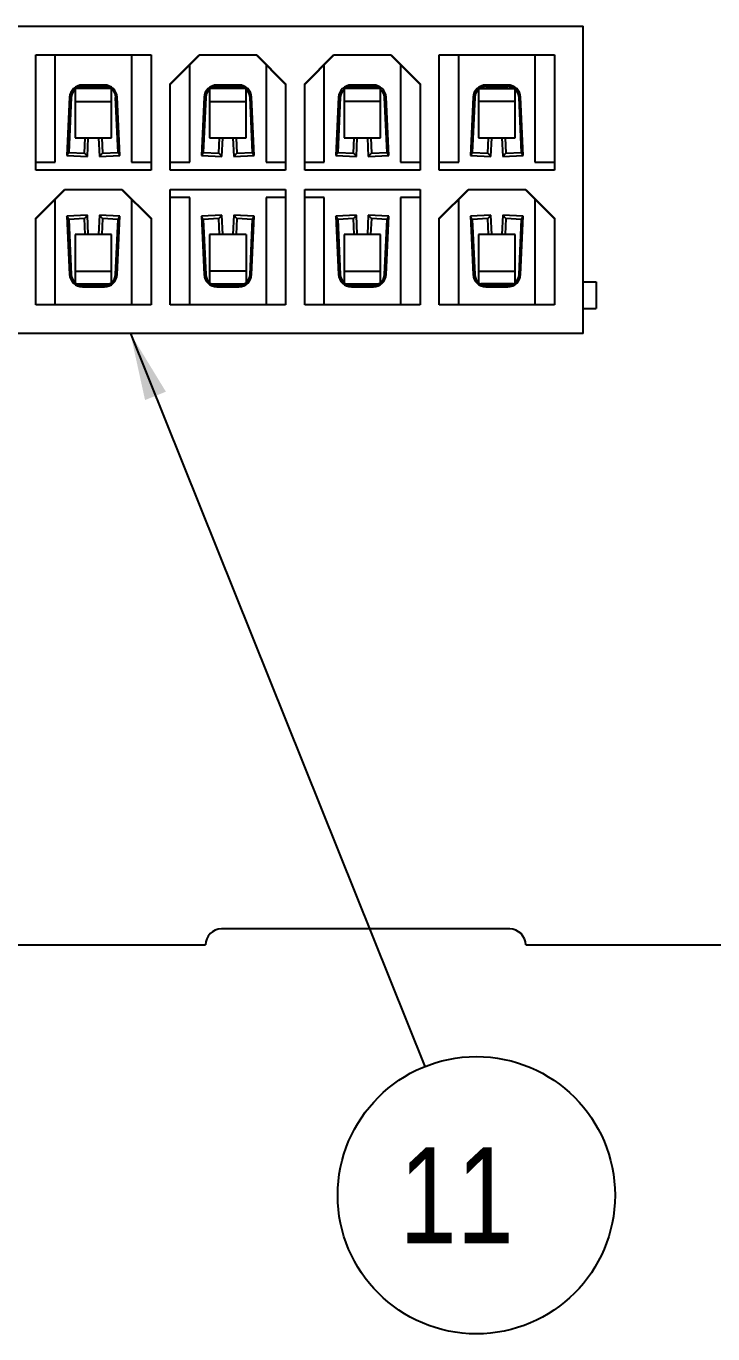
# Model space of a CAD drawing. Header units: millimetres. Extents: x 0 to 841, y 0 to 594.
# Drawn here: x 288.29 to 309.73, y 339.78 to 380.62 of the extents above; entities that cross this region are included whole.
import ezdxf

# ---------------------------------------------------------------- set-up
doc = ezdxf.new("R2010")
doc.units = ezdxf.units.MM
doc.header["$LTSCALE"] = 46.255
doc.layers.get('0').update_dxf_attribs({"linetype": 'CONTINUOUS'})
doc.layers.add('ASSEM_MEM', color=7, linetype='CONTINUOUS')
doc.layers.add('DETAIL', color=7, linetype='CONTINUOUS')
doc.styles.get("Standard").update_dxf_attribs({"font": 'txt', "width": 0.8})
doc.dimstyles.get("Standard").update_dxf_attribs({"dimtxt": 3, "dimasz": 2.1, "dimexe": 2, "dimexo": 1, "dimtad": 1, "dimzin": 0, "dimdsep": 46, "dimtxsty": 'STANDARD', "dimblk": '_FILLED', "dimblk1": '_FILLED', "dimblk2": '_FILLED', "dimcen": 0.09, "dimazin": 0, "dimtol": 1, "dimtp": 0.01, "dimtm": 0.01, "dimtfac": 1, "dimtofl": 0, "dimtmove": 0, "dimatfit": 3, "dimldrblk": '_FILLED', "dimfxl": 1, "dimtolj": 1, "dimtzin": 0, "dimarcsym": 0})

# ---------------------------------------------------------------- blocks, each defined once
blk = doc.blocks.new('_FILLED')
at = {"color": 0, "linetype": 'BYBLOCK'}
blk.add_solid([(0, 0), (-1, 0.167), (-1, -0.167)], dxfattribs=at)
blk = doc.blocks.new('BALLOON_BL14', base_point=(302.35, 344.108))
at = {"layer": 'DETAIL', "color": 7, "linetype": 'CONTINUOUS'}
blk.add_circle((302.35, 344.108), 4.33, dxfattribs=at)
at = {"layer": 'DETAIL', "color": 7, "linetype": 'CONTINUOUS', "insert": (299.95, 345.608), "char_height": 3, "width": 4.8, "attachment_point": 1, "line_spacing_factor": 0.9}
blk.add_mtext('11', dxfattribs=at)

msp = doc.modelspace()

# ---------------------------------------------------------------- linework, layer by layer
at = {"layer": 'ASSEM_MEM', "color": 7, "linetype": 'CONTINUOUS'}
for p, q in [((254.09, 380.625), (305.69, 380.625)), ((305.69, 371.025), (305.69, 380.625)), ((288.59, 379.725), (292.19, 379.725)), ((288.59, 376.125), (288.59, 379.725)), ((289.2, 376.375), (289.2, 379.725)), ((291.58, 379.725), (291.58, 376.375)), ((292.19, 379.725), (292.19, 376.125)), ((292.79, 378.825), (293.69, 379.725)), ((292.79, 378.805), (293.71, 379.725)), ((293.69, 379.725), (295.49, 379.725)), ((296.39, 378.805), (295.47, 379.725)), ((295.49, 379.725), (296.39, 378.825)), ((296.99, 378.825), (297.89, 379.725)), ((296.99, 378.805), (297.91, 379.725)), ((297.89, 379.725), (299.69, 379.725)), ((300.59, 378.805), (299.67, 379.725)), ((299.69, 379.725), (300.59, 378.825)), ((301.19, 379.725), (304.79, 379.725)), ((301.19, 376.125), (301.19, 379.725)), ((301.8, 376.375), (301.8, 379.725)), ((304.18, 379.725), (304.18, 376.375)), ((304.79, 379.725), (304.79, 376.125)), ((293.4, 376.375), (293.4, 379.415)), ((295.78, 379.415), (295.78, 376.375)), ((297.6, 376.375), (297.6, 379.415)), ((299.98, 379.415), (299.98, 376.375)), ((289.82, 378.663), (289.82, 377.135)), ((290.928, 378.675), (289.851, 378.675)), ((290.732, 378.785), (290.047, 378.785)), ((290.047, 378.735), (290.047, 378.785)), ((290.047, 378.735), (290.732, 378.735)), ((290.732, 378.785), (290.732, 378.735)), ((290.96, 377.135), (290.96, 378.663)), ((292.79, 376.125), (292.79, 378.825)), ((294.02, 378.663), (294.02, 377.135)), ((295.128, 378.675), (294.051, 378.675)), ((294.932, 378.785), (294.247, 378.785)), ((294.247, 378.735), (294.247, 378.785)), ((294.247, 378.735), (294.932, 378.735)), ((294.932, 378.785), (294.932, 378.735)), ((295.16, 377.135), (295.16, 378.663)), ((296.39, 378.825), (296.39, 376.125)), ((296.99, 376.125), (296.99, 378.825)), ((298.22, 378.663), (298.22, 377.135)), ((299.328, 378.675), (298.251, 378.675)), ((299.132, 378.785), (298.447, 378.785)), ((298.447, 378.735), (298.447, 378.785)), ((299.132, 378.735), (298.447, 378.735)), ((299.132, 378.785), (299.132, 378.735)), ((299.36, 377.135), (299.36, 378.663)), ((300.59, 378.825), (300.59, 376.125)), ((302.42, 378.663), (302.42, 377.135)), ((302.451, 378.675), (303.528, 378.675)), ((303.332, 378.785), (302.647, 378.785)), ((302.647, 378.735), (302.647, 378.785)), ((302.647, 378.735), (303.332, 378.735)), ((303.332, 378.785), (303.332, 378.735)), ((303.56, 377.135), (303.56, 378.663)), ((289.647, 378.403), (289.565, 376.583)), ((289.697, 378.401), (289.619, 376.68)), ((289.647, 378.403), (289.697, 378.401)), ((289.82, 378.275), (290.96, 378.275)), ((291.082, 378.401), (291.132, 378.403)), ((291.16, 376.68), (291.082, 378.401)), ((291.214, 376.583), (291.132, 378.403)), ((293.847, 378.403), (293.765, 376.583)), ((293.897, 378.401), (293.819, 376.68)), ((293.847, 378.403), (293.897, 378.401)), ((294.02, 378.275), (295.16, 378.275)), ((295.282, 378.401), (295.332, 378.403)), ((295.36, 376.68), (295.282, 378.401)), ((295.414, 376.583), (295.332, 378.403)), ((298.047, 378.403), (297.965, 376.583)), ((298.097, 378.401), (298.019, 376.68)), ((298.047, 378.403), (298.097, 378.401)), ((299.36, 378.275), (298.22, 378.275)), ((299.482, 378.401), (299.532, 378.403)), ((299.56, 376.68), (299.482, 378.401)), ((299.614, 376.583), (299.532, 378.403)), ((302.247, 378.403), (302.165, 376.583)), ((302.297, 378.401), (302.219, 376.68)), ((302.247, 378.403), (302.297, 378.401)), ((303.56, 378.275), (302.42, 378.275)), ((303.682, 378.401), (303.732, 378.403)), ((303.76, 376.68), (303.682, 378.401)), ((303.814, 376.583), (303.732, 378.403)), ((289.82, 377.135), (290.96, 377.135)), ((290.109, 376.658), (290.13, 377.135)), ((290.204, 376.554), (290.231, 377.135)), ((290.549, 377.135), (290.575, 376.554)), ((290.649, 377.135), (290.67, 376.658)), ((294.02, 377.135), (295.16, 377.135)), ((294.309, 376.658), (294.33, 377.135)), ((294.404, 376.554), (294.431, 377.135)), ((294.749, 377.135), (294.775, 376.554)), ((294.849, 377.135), (294.87, 376.658)), ((298.22, 377.135), (299.36, 377.135)), ((298.509, 376.658), (298.53, 377.135)), ((298.604, 376.554), (298.631, 377.135)), ((298.949, 377.135), (298.975, 376.554)), ((299.049, 377.135), (299.07, 376.658)), ((302.42, 377.135), (303.56, 377.135)), ((302.709, 376.658), (302.73, 377.135)), ((302.804, 376.554), (302.831, 377.135)), ((303.149, 377.135), (303.175, 376.554)), ((303.249, 377.135), (303.27, 376.658)), ((289.619, 376.68), (289.565, 376.583)), ((289.619, 376.68), (290.109, 376.658)), ((290.109, 376.658), (290.204, 376.554)), ((290.67, 376.658), (290.575, 376.554)), ((290.67, 376.658), (291.16, 376.68)), ((291.16, 376.68), (291.214, 376.583)), ((293.819, 376.68), (293.765, 376.583)), ((293.819, 376.68), (294.309, 376.658)), ((294.309, 376.658), (294.404, 376.554)), ((294.87, 376.658), (294.775, 376.554)), ((294.87, 376.658), (295.36, 376.68)), ((295.414, 376.583), (295.36, 376.68)), ((298.019, 376.68), (297.965, 376.583)), ((298.019, 376.68), (298.509, 376.658)), ((298.509, 376.658), (298.604, 376.554)), ((299.07, 376.658), (298.975, 376.554)), ((299.07, 376.658), (299.56, 376.68)), ((299.614, 376.583), (299.56, 376.68)), ((302.219, 376.68), (302.165, 376.583)), ((302.219, 376.68), (302.709, 376.658)), ((302.709, 376.658), (302.804, 376.554)), ((303.27, 376.658), (303.175, 376.554)), ((303.27, 376.658), (303.76, 376.68)), ((303.814, 376.583), (303.76, 376.68)), ((288.59, 376.375), (289.2, 376.375)), ((289.565, 376.583), (290.204, 376.554)), ((290.575, 376.554), (291.214, 376.583)), ((291.58, 376.375), (292.19, 376.375)), ((292.79, 376.375), (293.4, 376.375)), ((293.765, 376.583), (294.404, 376.554)), ((294.775, 376.554), (295.414, 376.583)), ((295.78, 376.375), (296.39, 376.375)), ((296.99, 376.375), (297.6, 376.375)), ((297.965, 376.583), (298.604, 376.554)), ((298.975, 376.554), (299.614, 376.583)), ((299.98, 376.375), (300.59, 376.375)), ((301.19, 376.375), (301.8, 376.375)), ((302.165, 376.583), (302.804, 376.554)), ((303.175, 376.554), (303.814, 376.583)), ((304.18, 376.375), (304.79, 376.375)), ((292.19, 376.125), (288.59, 376.125)), ((296.39, 376.125), (292.79, 376.125)), ((300.59, 376.125), (296.99, 376.125)), ((304.79, 376.125), (301.19, 376.125)), ((288.59, 374.625), (289.49, 375.525)), ((288.59, 374.605), (289.51, 375.525)), ((289.49, 375.525), (291.29, 375.525)), ((292.19, 374.605), (291.27, 375.525)), ((291.29, 375.525), (292.19, 374.625)), ((292.79, 375.525), (296.39, 375.525)), ((292.79, 371.925), (292.79, 375.525)), ((296.39, 375.525), (296.39, 371.925)), ((296.99, 375.525), (300.59, 375.525)), ((296.99, 371.925), (296.99, 375.525)), ((300.59, 375.525), (300.59, 371.925)), ((301.19, 374.625), (302.09, 375.525)), ((301.19, 374.605), (302.11, 375.525)), ((302.09, 375.525), (303.89, 375.525)), ((304.79, 374.605), (303.87, 375.525)), ((303.89, 375.525), (304.79, 374.625)), ((289.2, 371.925), (289.2, 375.215)), ((291.58, 375.215), (291.58, 371.925)), ((293.4, 375.275), (292.79, 375.275)), ((293.4, 371.925), (293.4, 375.275)), ((296.39, 375.275), (295.78, 375.275)), ((295.78, 375.275), (295.78, 371.925)), ((297.6, 375.275), (296.99, 375.275)), ((297.6, 371.925), (297.6, 375.275)), ((300.59, 375.275), (299.98, 375.275)), ((299.98, 375.275), (299.98, 371.925)), ((301.8, 371.925), (301.8, 375.215)), ((304.18, 375.215), (304.18, 371.925)), ((288.59, 371.925), (288.59, 374.625)), ((290.204, 374.716), (289.565, 374.687)), ((289.619, 374.589), (289.565, 374.687)), ((289.565, 374.687), (289.647, 372.867)), ((290.109, 374.612), (289.619, 374.589)), ((289.619, 374.589), (289.697, 372.869)), ((290.109, 374.612), (290.204, 374.716)), ((290.131, 374.115), (290.109, 374.612)), ((290.231, 374.115), (290.204, 374.716)), ((290.575, 374.716), (290.548, 374.115)), ((291.214, 374.687), (290.575, 374.716)), ((290.575, 374.716), (290.67, 374.612)), ((290.67, 374.612), (290.648, 374.115)), ((291.16, 374.589), (290.67, 374.612)), ((291.082, 372.869), (291.16, 374.589)), ((291.132, 372.867), (291.214, 374.687)), ((291.16, 374.589), (291.214, 374.687)), ((292.19, 374.625), (292.19, 371.925)), ((294.404, 374.716), (293.765, 374.687)), ((293.819, 374.589), (293.765, 374.687)), ((293.765, 374.687), (293.847, 372.867)), ((294.309, 374.612), (293.819, 374.589)), ((293.819, 374.589), (293.897, 372.869)), ((294.309, 374.612), (294.404, 374.716)), ((294.331, 374.115), (294.309, 374.612)), ((294.431, 374.115), (294.404, 374.716)), ((294.775, 374.716), (294.748, 374.115)), ((295.414, 374.687), (294.775, 374.716)), ((294.775, 374.716), (294.87, 374.612)), ((294.87, 374.612), (294.848, 374.115)), ((295.36, 374.589), (294.87, 374.612)), ((295.282, 372.869), (295.36, 374.589)), ((295.332, 372.867), (295.414, 374.687)), ((295.36, 374.589), (295.414, 374.687)), ((298.604, 374.716), (297.965, 374.687)), ((298.019, 374.589), (297.965, 374.687)), ((297.965, 374.687), (298.047, 372.867)), ((298.509, 374.612), (298.019, 374.589)), ((298.019, 374.589), (298.097, 372.869)), ((298.509, 374.612), (298.604, 374.716)), ((298.531, 374.115), (298.509, 374.612)), ((298.631, 374.115), (298.604, 374.716)), ((298.975, 374.716), (298.948, 374.115)), ((299.614, 374.687), (298.975, 374.716)), ((298.975, 374.716), (299.07, 374.612)), ((299.07, 374.612), (299.048, 374.115)), ((299.56, 374.589), (299.07, 374.612)), ((299.482, 372.869), (299.56, 374.589)), ((299.532, 372.867), (299.614, 374.687)), ((299.56, 374.589), (299.614, 374.687)), ((301.19, 371.925), (301.19, 374.625)), ((302.804, 374.716), (302.165, 374.687)), ((302.219, 374.589), (302.165, 374.687)), ((302.165, 374.687), (302.247, 372.867)), ((302.709, 374.612), (302.219, 374.589)), ((302.219, 374.589), (302.297, 372.869)), ((302.709, 374.612), (302.804, 374.716)), ((302.731, 374.115), (302.709, 374.612)), ((302.831, 374.115), (302.804, 374.716)), ((303.175, 374.716), (303.148, 374.115)), ((303.814, 374.687), (303.175, 374.716)), ((303.175, 374.716), (303.27, 374.612)), ((303.27, 374.612), (303.248, 374.115)), ((303.76, 374.589), (303.27, 374.612)), ((303.682, 372.869), (303.76, 374.589)), ((303.732, 372.867), (303.814, 374.687)), ((303.76, 374.589), (303.814, 374.687)), ((304.79, 374.625), (304.79, 371.925)), ((290.96, 374.115), (289.82, 374.115)), ((289.82, 374.115), (289.82, 372.597)), ((290.96, 372.597), (290.96, 374.115)), ((295.16, 374.115), (294.02, 374.115)), ((294.02, 374.115), (294.02, 372.597)), ((295.16, 374.115), (295.16, 372.597)), ((299.36, 374.115), (298.22, 374.115)), ((298.22, 374.115), (298.22, 372.597)), ((299.36, 372.597), (299.36, 374.115)), ((303.56, 374.115), (302.42, 374.115)), ((302.42, 374.115), (302.42, 372.597)), ((303.56, 372.597), (303.56, 374.115)), ((289.82, 372.975), (290.96, 372.975)), ((295.16, 372.975), (294.02, 372.975)), ((298.22, 372.975), (299.36, 372.975)), ((302.42, 372.975), (303.56, 372.975)), ((289.697, 372.869), (289.647, 372.867)), ((289.884, 372.575), (290.895, 372.575)), ((290.732, 372.535), (290.047, 372.535)), ((290.047, 372.485), (290.047, 372.535)), ((290.732, 372.535), (290.732, 372.485)), ((291.132, 372.867), (291.082, 372.869)), ((293.897, 372.869), (293.847, 372.867)), ((294.084, 372.575), (295.095, 372.575)), ((294.932, 372.535), (294.247, 372.535)), ((294.247, 372.485), (294.247, 372.535)), ((294.932, 372.535), (294.932, 372.485)), ((295.332, 372.867), (295.282, 372.869)), ((298.097, 372.869), (298.047, 372.867)), ((298.284, 372.575), (299.295, 372.575)), ((299.132, 372.535), (298.447, 372.535)), ((298.447, 372.485), (298.447, 372.535)), ((299.132, 372.535), (299.132, 372.485)), ((299.532, 372.867), (299.482, 372.869)), ((302.297, 372.869), (302.247, 372.867)), ((303.495, 372.575), (302.484, 372.575)), ((302.647, 372.535), (303.332, 372.535)), ((302.647, 372.485), (302.647, 372.535)), ((303.332, 372.535), (303.332, 372.485)), ((303.732, 372.867), (303.682, 372.869)), ((305.69, 372.635), (306.09, 372.635)), ((306.09, 372.635), (306.09, 371.805)), ((290.047, 372.485), (290.732, 372.485)), ((294.247, 372.485), (294.932, 372.485)), ((298.447, 372.485), (299.132, 372.485)), ((302.647, 372.485), (303.332, 372.485)), ((292.19, 371.925), (288.59, 371.925)), ((296.39, 371.925), (292.79, 371.925)), ((300.59, 371.925), (296.99, 371.925)), ((304.79, 371.925), (301.19, 371.925)), ((305.69, 371.805), (306.09, 371.805)), ((305.69, 371.025), (254.09, 371.025))]:
    msp.add_line(p, q, dxfattribs=at)
at = {"layer": 'ASSEM_MEM', "color": 3, "linetype": 'CONTINUOUS'}
for p, q in [((303.39, 352.425), (294.39, 352.425)), ((228.89, 351.925), (293.89, 351.925)), ((303.89, 351.925), (354.39, 351.925))]:
    msp.add_line(p, q, dxfattribs=at)
at = {"layer": 'ASSEM_MEM', "color": 7, "linetype": 'CONTINUOUS'}
for points in [[(289.82, 378.651), (289.757, 378.581), (289.714, 378.494), (289.697, 378.401)], [(289.82, 378.663), (289.83, 378.667), (289.84, 378.671), (289.851, 378.675)], [(290.928, 378.675), (290.939, 378.671), (290.949, 378.667), (290.96, 378.663)], [(290.96, 378.651), (291.023, 378.58), (291.065, 378.494), (291.082, 378.401)], [(294.02, 378.651), (293.957, 378.581), (293.914, 378.494), (293.897, 378.401)], [(294.02, 378.663), (294.03, 378.667), (294.04, 378.671), (294.051, 378.675)], [(295.128, 378.675), (295.139, 378.671), (295.149, 378.667), (295.16, 378.663)], [(295.282, 378.401), (295.265, 378.494), (295.223, 378.581), (295.16, 378.651)], [(298.22, 378.651), (298.157, 378.581), (298.114, 378.494), (298.097, 378.401)], [(298.22, 378.663), (298.23, 378.667), (298.24, 378.671), (298.251, 378.675)], [(299.328, 378.675), (299.339, 378.671), (299.349, 378.667), (299.36, 378.663)], [(299.482, 378.401), (299.465, 378.494), (299.423, 378.581), (299.36, 378.651)], [(302.42, 378.651), (302.357, 378.581), (302.314, 378.494), (302.297, 378.401)], [(302.42, 378.663), (302.43, 378.667), (302.44, 378.671), (302.451, 378.675)], [(303.528, 378.675), (303.539, 378.671), (303.549, 378.667), (303.56, 378.663)], [(303.682, 378.401), (303.665, 378.494), (303.623, 378.581), (303.56, 378.651)], [(290.96, 372.597), (290.938, 372.589), (290.917, 372.581), (290.895, 372.575)], [(295.16, 372.597), (295.138, 372.589), (295.117, 372.581), (295.095, 372.575)], [(299.36, 372.597), (299.338, 372.589), (299.317, 372.581), (299.295, 372.575)]]:
    msp.add_lwpolyline(points, dxfattribs=at)
for centre, radius, start, end in [((290.047, 378.385), 0.4, 90, 177.4081), ((290.047, 378.385), 0.35, 90, 124.0477), ((290.732, 378.385), 0.4, 2.5919, 90), ((290.732, 378.385), 0.35, 55.9523, 90), ((294.247, 378.385), 0.4, 90, 177.4081), ((294.247, 378.385), 0.35, 90, 124.0477), ((294.932, 378.385), 0.4, 2.5919, 90), ((294.932, 378.385), 0.35, 55.9523, 90), ((298.447, 378.385), 0.4, 90, 177.4081), ((298.447, 378.385), 0.35, 90, 124.0477), ((299.132, 378.385), 0.4, 2.5919, 90), ((299.132, 378.385), 0.35, 55.9523, 90), ((302.647, 378.385), 0.4, 90, 177.4081), ((302.647, 378.385), 0.35, 90, 124.0477), ((303.332, 378.385), 0.4, 2.5919, 90), ((303.332, 378.385), 0.35, 55.9523, 90), ((290.047, 372.885), 0.4, 182.5919, 270), ((290.047, 372.885), 0.35, 182.5919, 229.5248), ((290.047, 372.885), 0.35, 242.3396, 270), ((290.732, 372.885), 0.4, 270, 357.4081), ((290.732, 372.885), 0.35, 270, 297.6604), ((290.732, 372.885), 0.35, 310.4752, 357.4081), ((294.247, 372.885), 0.4, 182.5919, 270), ((294.247, 372.885), 0.35, 182.5919, 229.5248), ((294.247, 372.885), 0.35, 242.3396, 270), ((294.932, 372.885), 0.4, 270, 357.4081), ((294.932, 372.885), 0.35, 270, 297.6604), ((294.932, 372.885), 0.35, 310.4752, 357.4081), ((298.447, 372.885), 0.4, 182.5919, 270), ((298.447, 372.885), 0.35, 182.5919, 229.5248), ((298.447, 372.885), 0.35, 242.3396, 270), ((299.132, 372.885), 0.4, 270, 357.4081), ((299.132, 372.885), 0.35, 270, 297.6604), ((299.132, 372.885), 0.35, 310.4752, 357.4081), ((302.647, 372.885), 0.4, 182.5919, 270), ((302.647, 372.885), 0.35, 182.5919, 229.5248), ((302.647, 372.885), 0.35, 242.3396, 270), ((303.332, 372.885), 0.4, 270, 357.4081), ((303.332, 372.885), 0.35, 270, 297.6604), ((303.332, 372.885), 0.35, 310.4752, 357.4081)]:
    msp.add_arc(centre, radius, start, end, dxfattribs=at)
at = {"layer": 'ASSEM_MEM', "color": 3, "linetype": 'CONTINUOUS'}
for centre, start, end in [((294.39, 351.925), 90, 180), ((303.39, 351.925), 0, 90)]:
    msp.add_arc(centre, 0.5, start, end, dxfattribs=at)
at = {"layer": 'ASSEM_MEM', "color": 7, "linetype": 'CONTINUOUS'}
for centre, start_param, end_param in [((290.047, 373.883), -3.402523, -3.327155), ((294.247, 373.883), -3.402523, -3.327155), ((298.447, 373.883), -3.402523, -3.327155), ((302.647, 373.883), -3.402523, -3.327155), ((303.332, 373.883), -2.95603, -2.880662)]:
    msp.add_ellipse(centre, major_axis=(0, 1.331), ratio=0.661438, start_param=start_param, end_param=end_param, dxfattribs=at)

# ---------------------------------------------------------------- block references
at = {"layer": 'DETAIL', "color": 7, "linetype": 'CONTINUOUS'}
msp.add_blockref('BALLOON_BL14', (302.35, 344.108), dxfattribs=at)

# ---------------------------------------------------------------- leaders
msp.add_leader([(291.546, 371.025), (300.737, 348.127)], dimstyle='STANDARD', override={"dimtad": 0}, dxfattribs=at)

doc.saveas('drawing.dxf')
